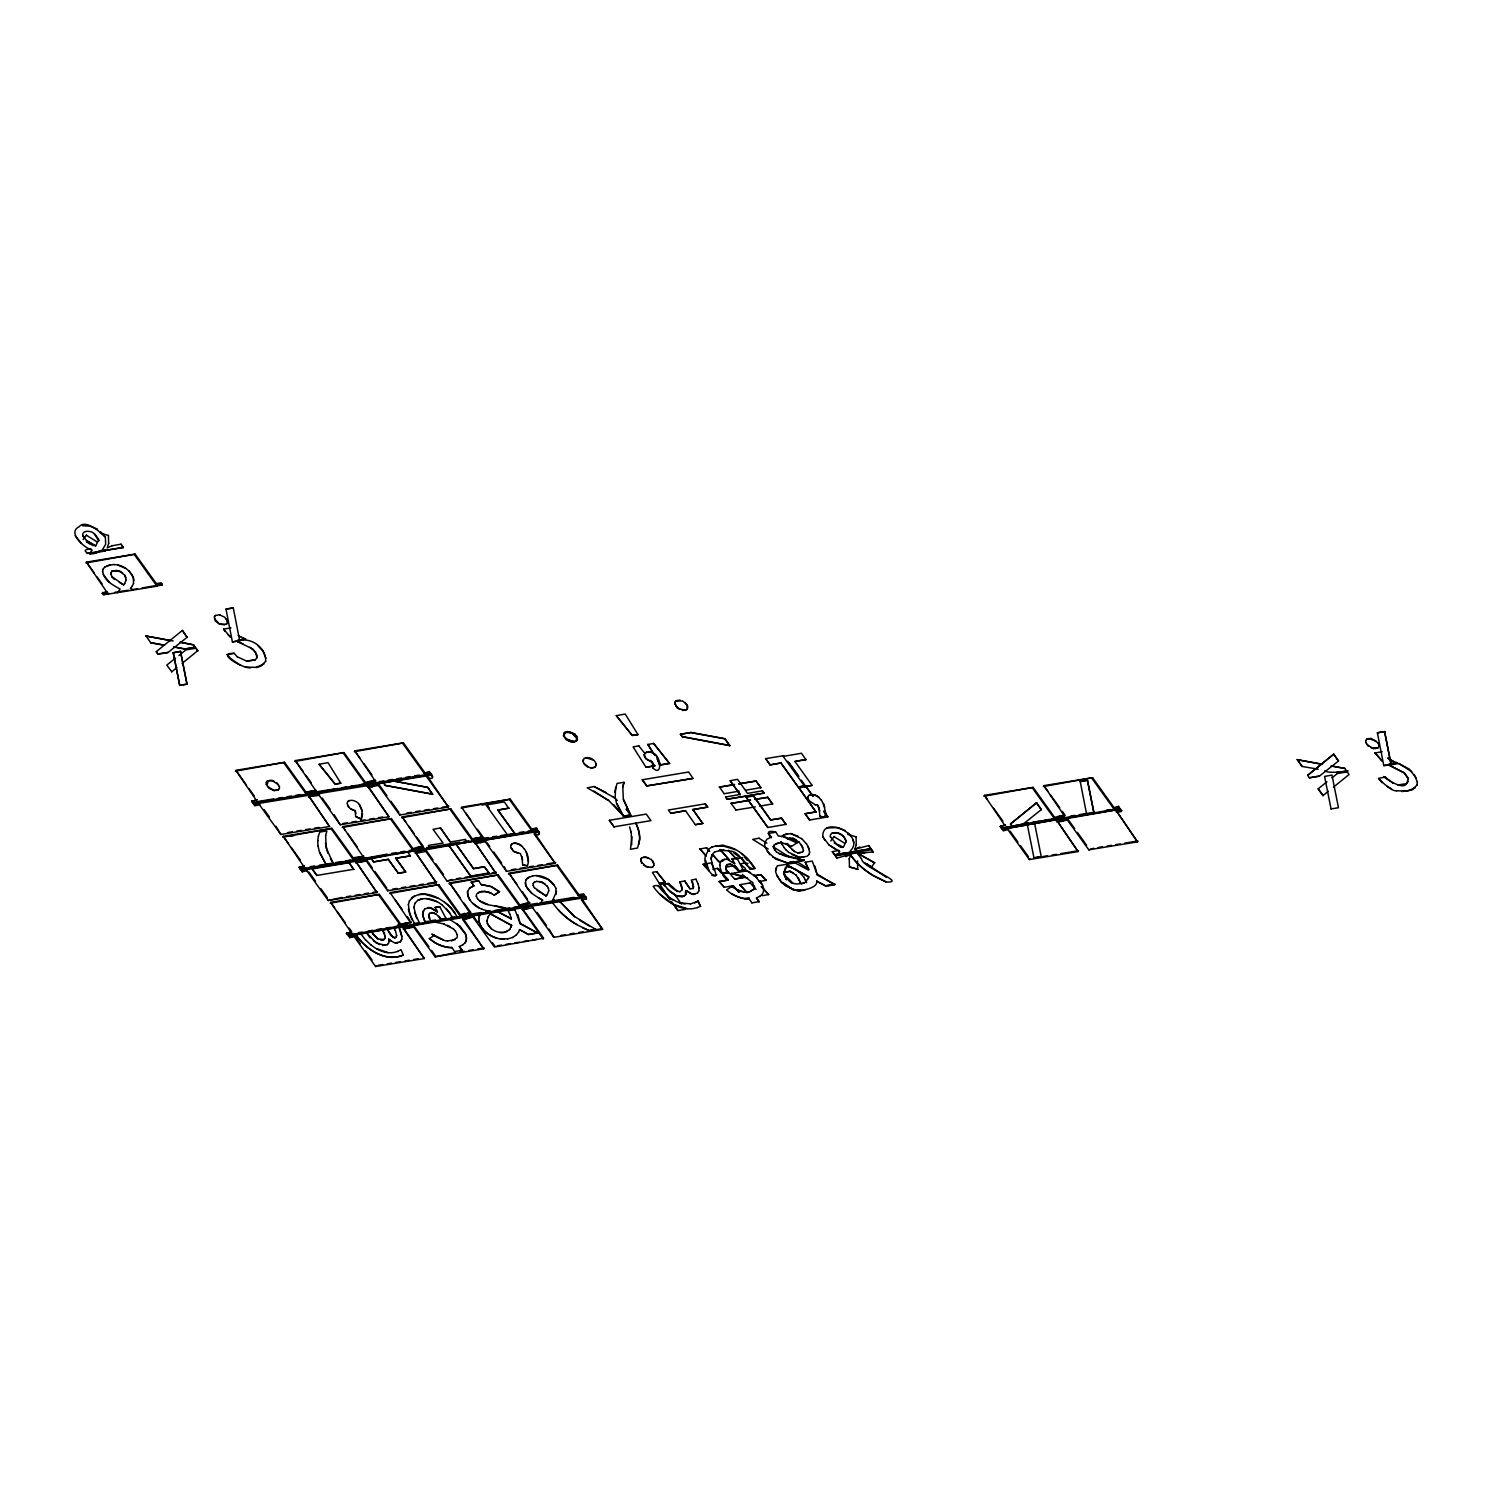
<?xml version="1.0" encoding="UTF-8"?>
<svg xmlns="http://www.w3.org/2000/svg" width="1492" height="1492" viewBox="0 0 1492 1492"><rect width="100%" height="100%" fill="white"/><g stroke="black" fill="none" stroke-linecap="round" stroke-linejoin="round"><path stroke-width="1.5" d="M214.419 616.83L215.296 620.858L219.473 624.197L226.542 624.178M653.925 865.323L653.03 861.238M1365.684 742.568L1365.795 740.536M279.358 788.466L279.47 786.452M576.509 739.846L576.621 737.831M596.11 765.788C596.688 760.025 588.799 755.623 583.987 758.458L583.036 761.759M596.222 763.755L595.14 767.224L590.776 767.932M631.75 844.621L631.172 832.051M631.974 836.77L630.445 849.321L637.588 847.997L639.676 839.418A55.055 33.589 29.4 0 0 635.872 823.099M98.341 540.57L95.656 545.96L86.517 540.552L82.713 535.609C82.041 530.704 88.233 530.686 91.87 532.085C97.26 534.546 103.619 549.261 94.481 533.894M110.669 574.551L111.975 571.007L119.826 571.044L124.657 575.185L126.186 579.679M110.8 572.443L111.863 576.882L114.474 579.511M325.648 835.613L326.207 848.165L333.387 863.719L359.124 858.59L357.987 857.023L353.119 857.807L352.634 858.683L357.502 857.9L358.957 859.15M533.166 885.614L533.297 883.488M830.429 836.807C828.004 832.76 838.056 848.836 843.278 847.325L845.964 841.936C845.591 835.445 837.534 830.652 831.641 833.431L830.354 835.035M256.904 657.841L256.96 655.156L253.043 649.169L237.489 641.579L242.916 643.798M1397.873 784.941L1406.508 783.654L1408.429 778.656L1404.42 772.856L1388.977 765.098L1404.326 773.043L1408.336 778.843M510.823 845.274L510.656 847.325L513.509 851.391L520.372 853.555L522.648 859.765M807.825 798.705L807.974 796.653M457.373 934.663L457.167 937.703L451.628 940.93M754.523 886.024L754.411 888.896L748.891 892.123L744.695 892.235L735.836 889.232M385.085 938.375L385.272 936.305M682.236 889.754L679.867 881.772L682.329 887.852M362.519 813.849L361.232 819.294L355.618 816.46L355.245 810.604L350.489 808.925L347.543 805.195M644.88 752.994L648.778 751.67A7.441 4.551 29.4 0 1 656.573 755.791C660.658 759.801 661.87 776.847 652.787 767.839C656.107 759.465 643.929 762.151 644.171 754.598L646.596 751.875M698.741 891.06L699.077 887.684M428.838 914.54L430.647 921.59L446.332 919.016L439.748 906.707L435.03 907.49L439.748 906.707M725.765 867.952L726.846 864.614L730.688 864.148L738.372 870.713M725.989 865.919L726.287 870.19M265.595 661.46C267.012 648.032 249.742 635.573 237.489 641.579M1416.971 785.146L1417.4 781.733M476.265 896.319L476.601 893.95L481.45 891.339L488.462 891.862L494.188 895.107L499.503 891.731L491.278 886.528L481.357 884.551L491.166 886.714L499.41 891.899M773.77 845.33L774.702 850.309M317.703 840.817L318.467 835.968M423.113 910.922L423.262 917.3L425.406 922.448L419.681 923.38L414.515 912.489M614.853 792.196L617.017 783.431L624.066 782.274L622.798 786.993L623.358 799.544L630.538 815.098L623.339 816.292L616.606 803.554L615.245 797.381M615.618 787.347L615.152 797.549M719.741 865.416L720.263 862.301M638.912 844.248L639.583 839.586A55.055 33.589 29.4 0 0 635.779 823.286M133.497 583.409L133.403 577.217L128.778 570.671M556.012 894.454L555.919 888.262M556.553 891.414L552.954 899.676L555.677 901.131L579.53 897.233C587.438 895.312 581.843 893.577 584.808 895.424M822.857 837.143C820.992 813.979 866.945 835.222 850.123 851.055L852.939 852.342L837.217 855.065L839.772 851.503L829.03 844.938L822.95 836.975L824.834 840.294M102.706 592.38L103.843 593.947L108.394 593.909L103.34 594.823L102.221 593.257L105.969 591.839M102.221 593.257L107.256 591.895M161.807 585.256L160.67 583.689L155.802 584.491L156.306 583.614L161.173 582.812L162.292 584.379L156.94 586.058M251.644 801.428L257.016 799.768L251.644 801.428L252.782 803.013L311.231 793.446L310.597 791.002L305.245 792.662L310.112 791.879L311.231 793.446M260 804.692L254.796 805.811L253.677 804.244L259.03 802.565M306.867 793.352L306.457 794.359L311.735 792.569M308.881 796.168L329.527 826.512L308.881 796.168L313.749 795.367L308.378 797.045M367.909 783.375L371.172 782.834L312.22 793.278L311.082 791.711L314.831 790.312M305.487 867.654L300.172 869.034L299.034 867.449L304.405 865.789M313.245 796.243L312.443 793.93L313.749 795.367M311.586 790.835L312.22 793.278M313.6 793.651L314.719 795.217L319.586 794.415L319.101 795.292L314.234 796.094L313.096 794.527L318.467 792.849M299.538 866.572L300.172 869.034M307.501 870.47L302.186 871.832L301.067 870.265L334.003 863.943M311.082 791.711L316.118 790.35M299.034 867.449L304.07 866.106M312.705 792.401L337.584 788.466M305.935 869.463L306.345 868.475L301.067 870.265M370.669 783.71L369.55 782.144L364.663 782.946L370.035 781.267L371.639 783.561L430.106 773.994L429.472 771.55L424.101 773.229L428.969 772.427L430.106 773.994M356.271 862.19L376.916 892.533L356.271 862.19L361.139 861.388L355.767 863.066M387.193 854.133L359.609 859.299L358.472 857.732L363.843 856.054M369.923 786.172C377.234 788.988 368.132 781.118 373.653 786.359L378.856 785.258M346.927 932.593L348.046 934.16L352.765 933.936L347.561 935.055L346.424 933.47L351.795 931.81L349.147 928.117M360.635 862.264L359.833 859.952L361.139 861.388M363.731 860.977L366.976 860.436L361.624 862.115L360.486 860.548L387.92 855.121M375.387 781.193C377.905 777.593 362.276 784.755 375.387 781.193L354.742 750.849L403.455 742.885L424.605 772.334M348.941 935.409L350.06 936.976L354.947 936.174L349.576 937.853L348.941 935.409L366.79 932.519M358.472 857.732L363.507 856.371M346.424 933.47L351.459 932.127M365.353 859.746L365.857 858.87L360.486 860.548M353.324 935.484L353.735 934.496L348.438 936.286M418.543 848.855L412.053 848.967L417.424 847.288L419.028 849.582L424.343 848.202M425.724 773.919L425.313 774.908L430.591 773.117M404.892 923.921L400.024 924.704L405.376 923.026L406.01 925.488L405.376 923.026M413.676 849.657L409.33 850.496M420.576 851.671L414.067 851.783L414.478 850.776L365.279 859.616M368.766 932.183L407.391 925.842L408.528 927.409L402.038 927.52L402.448 926.513L353.231 935.372M432.307 776.679C427.365 768.921 438.909 781.584 427.253 777.593L448.402 807.06L427.738 776.717L427.253 777.593M419.681 923.38L406.98 925.32L405.861 923.753L411.233 922.075M418.954 850.981L419.439 850.104L421.042 852.38L426.246 851.279M422.945 846.654L418.208 847.251L419.028 849.582M414.216 927.017L409.013 928.136L407.875 926.569L429.882 922.187M405.861 923.753L411.046 922.205M412.743 925.767L413.153 924.76L407.875 926.569M473.113 839.94C470.689 841.264 481.674 840.22 476.358 838.448L471.491 839.25L476.862 837.572L478.466 839.847L483.837 838.187L483.333 839.063M465.933 914.876L459.443 914.988L464.814 913.309L466.418 915.603L471.621 914.484M479.995 841.936L473.505 842.048L474.008 841.171L419.923 850.813L425.295 849.135M463.079 918.494L483.744 948.819L462.595 919.37L467.649 918.438L466.343 917.002L412.669 925.637M475.127 842.738L495.792 873.081L475.127 842.738L478.373 842.215M478.373 841.246L478.876 840.369L480.48 842.663L485.683 841.544M466.343 917.002L466.828 916.125L468.432 918.401L473.803 916.741L468.936 917.524L467.798 915.957L467.313 916.834L525.762 907.267L527.086 908.721L522.517 908.759L543.666 938.226L494.449 947.066L473.318 917.617M482.699 836.602L477.347 838.28L482.699 836.602L477.421 829.254M470.67 912.358L465.299 914.037L470.67 912.358L464.049 903.145M536.915 830.298L535.796 828.713L530.928 829.515L536.299 827.836C540.981 830.652 530.164 832.592 532.625 830.335L528.205 831.044M522.125 905.681L525.37 905.159L518.88 905.252L524.252 903.592L525.855 905.868L530.723 905.085M538.948 833.096C534.901 825.188 545.084 838.411 534.061 833.897L555.211 863.364L534.565 833.021M525.762 907.267L526.266 906.39L527.87 908.684L533.073 907.565M529.604 903.499C532.047 899.844 516.381 907.099 529.604 903.499L508.94 873.174L557.654 865.192L578.803 894.659L583.67 893.857M531.618 906.315C534.043 903.928 525.184 909.449 527.236 906.241L585.703 896.673L586.505 899.005L581.451 899.918L602.6 929.385L581.955 899.042L581.451 899.918M583.185 894.734L578.318 895.536L578.803 894.659M579.94 896.226L579.53 897.233M586.319 899.117L585.703 896.673M1054.993 819.444L1055.385 818.437L1001.318 828.079L1000.181 826.512L1005.552 824.834M1008.685 829.216L1003.333 830.895L1002.195 829.328L1061.148 818.884L1062.752 821.159L1068.067 819.798M1000.181 826.512L1005.216 825.151M1007.081 828.526L1007.566 827.65L1002.195 829.328M1060.271 817.635L1053.762 817.747L1059.133 816.068L1060.737 818.362L1094.009 812.898L1087.5 780.223L1080.115 781.603L1087.5 780.223M1062.285 820.451L1055.795 820.544L1056.28 819.668L1006.988 828.396M1062.341 811.424L1064.99 815.117L1059.935 816.031L1060.737 818.362M1066.5 818.791C1068.067 817.504 1058.798 818.325 1062.752 821.159M1059.935 816.031L1064.654 815.434M1118.067 807.228L1113.2 808.011L1118.571 806.351L1119.205 808.795L1118.571 806.351M1062.136 818.716L1120.585 809.149L1121.704 810.716L1115.214 810.827L1115.718 809.951L1066.426 818.679M1116.837 811.517L1137.501 841.861L1116.837 811.517L1121.704 810.716M504.11 939.121C491.931 939.773 474.549 927.782 480.07 914.465M478.671 918.624L479.118 916.219M776.194 867.766L775.728 870.19L777.22 865.845L795.087 862.917L808.552 870.134L805.288 862.208L812.263 861.07L817.318 875.077L834.886 884.29L825.524 885.968L816.609 881.157L825.635 885.8L834.886 884.29M102.556 571.772L103.172 569.067M525.688 880.112L525.688 885.763L531.879 893.559M511.103 927.241L511.588 925.301L490.308 913.794L488.182 916.741M511.588 925.301L509.667 929.684M785.351 868.12L787.366 865.341L808.664 876.848L808.347 878.434L808.757 876.681L787.459 865.173L783.953 872.559L785.445 867.952M388.424 943.466L388.983 941.34M664.555 885.894L663.847 884.383L670.356 892.16L676.697 896.058L682.404 896.897L685.686 894.678C684.231 885.353 690.106 896.207 694.918 894.193M685.686 894.678L686.152 892.72M521.92 856.539L522.685 864.912L527.329 865.901C529.735 860.194 527.832 853.666 524.326 848.836M815.098 804.897L817.523 804.934L819.089 807.918L819.835 816.292L824.498 817.28L825.71 812.823M413.806 907.546L415 903.238M713.847 869.911L711.069 858.758L712.057 854.785L714.929 851.652M711.069 858.758L712.15 854.618M325.536 835.781L326.897 830.895L319.848 832.051L318.355 836.154M622.705 787.161L623.954 782.461M408.304 904.805L409.479 900.851M705.474 856.184L708.756 849.172L711.908 846.99M808.906 854.543L809.708 852.044M396.126 937.218L396.704 935.521M693.295 888.598L692.512 881.772M486.784 921.179L488.294 916.573M108.729 543.219L107.182 547.937L112.329 545.587M849.172 859.038L850.72 854.301L836.919 858.068L835.427 855.681L836.919 858.068M846.039 852.827L834.699 854.674L832.312 851.652L834.606 854.86L870.936 848.743L868.642 845.554L854.804 849.321L856.352 844.584M518.545 932.202L519.533 929.591L528.466 934.421L537.717 932.91L528.373 934.589L519.533 929.591M816.702 880.97C818.791 891.657 783.505 891.209 804.766 890.351M124.601 583.689L126.298 579.511M547.116 894.734L548.795 890.556M252.782 803.013L252.148 800.551M258.955 802.454L312.63 793.8M366.23 783.934L371.004 783.393M367.181 784.885L366.678 785.762L372.049 784.083M371.639 783.561L371.004 781.118M431.486 774.348L372.534 784.792L393.72 781.043L427.794 787.31L432.587 794.285L385.029 785.37L383.351 782.722M377.569 783.449L372.702 784.232M359.516 860.697L305.841 869.351M359.609 859.299L358.975 856.856M426.283 775.467L431.151 774.665M415.634 852.771L436.354 882.798L415.69 852.473M353.007 933.488L352.522 934.365L401.59 925.711M538.314 830.652L479.361 841.096L537.81 831.529M484.378 839.735L479.51 840.537M472.349 915.473L467.462 916.274M533.092 831.771L537.978 830.969M521.062 907.509L525.93 906.707M585.2 897.55L531.525 906.203M347.822 801.446L347.002 803.218L348.662 807.321M132.284 586.095L133.609 583.223M802.621 852.081L803.535 850.123M105.205 551.126C104.664 547.676 102.016 551.555 89.595 553.681L92.15 550.119C83.104 547.583 67.308 532.066 79.095 526.788C88.755 514.964 116.432 550.212 100.729 531.898M108.226 594.021L117.551 592.641L120.106 589.06C113.038 585.237 103.918 580.295 102.65 571.585M530.816 905.196L540.048 903.686L542.603 900.124C535.609 896.021 526.545 891.47 525.165 882.649M75.215 535.777L81.501 543.368M82.452 525.706L90.079 526.191L97.595 529.194M82.713 535.609L84 537.754M86.387 535.218L97.092 541.932M86.517 540.552L95.656 545.96M91.273 549.037C76.577 549.149 92.541 557.766 98.397 551.443M89.595 553.681L105.317 550.958M107.088 592.455L86.443 562.111L135.157 554.147L156.306 583.614M108.356 535.497L100.151 532.961M121.02 544.17L123.221 547.545L121.02 544.17L112.217 545.774M108.301 594.152L108.711 593.145M85.939 562.988L135.157 554.147M115.033 592.249L128.536 590.198M117.551 592.641L157.014 586.169M111.956 576.695L123.612 584.901L119.304 582.328M133.273 589.899L130.55 588.445M173.165 640.926L145.899 636.002L170.797 640.683M164.381 645.29L150.729 642.754L164.493 645.103M156.25 651.687L158.096 653.944L168.074 652.47L157.984 654.111L156.25 651.687L182.378 630.426L187.134 637.382L182.378 630.426M173.184 652.75L180.569 651.37L187.004 684.213L179.711 685.406L173.184 652.75L180.569 651.37M175.552 658.084L166.787 665.115L171.748 671.717M195.21 647.397L193.55 644.749L179.954 642.194L193.438 644.917L195.21 647.397L184.877 649.076L173.501 646.968M196.03 648.218L197.69 650.829L196.03 648.218L185.959 649.859L178.928 655.529M179.711 685.406L173.296 652.563M225.982 609.109L233.274 607.915L225.982 609.109L232.416 641.952L239.802 640.572L232.416 641.952M224.994 631.34L223.614 629.12L230.943 627.908M250.787 667.689C245.322 669.721 214.419 652.843 234.207 653.328L237.526 657.17M234.207 653.328L227.064 654.652M237.825 640.422L245.546 639.005L241.536 637.252A14.883 9.083 29.4 0 1 238.161 635.424M256.531 800.644L235.867 770.301L284.58 762.337L305.729 791.786M257.985 801.894L253.118 802.696M235.382 771.178L284.58 762.337M315.95 790.909L295.304 760.584L344.018 752.602L365.167 782.069M319.12 764.277L328.035 762.654L340.81 783.207L335.047 784.158L319.12 764.277L335.159 783.971L340.81 783.207M259.664 805.027L280.813 834.476L276.02 826.232M303.92 866.665L283.256 836.322L331.97 828.358L353.119 857.807M294.801 761.461L344.018 752.602M282.771 837.198L331.97 828.358M312.182 868.922L316.863 875.45L312.182 868.922L349.109 862.712L353.679 869.407L349.109 862.712M319.101 795.292L340.251 824.759L334.133 814.669M363.339 856.93L342.694 826.605L391.408 818.623L412.557 848.09M355.245 810.604L355.805 813.662M305.133 868.344L333.481 863.551L330.422 858.739M355.618 816.46L361.325 819.127L362.22 810.716L359.404 804.412A7.441 4.551 29.4 0 0 351.627 800.29L349.333 800.663M376.842 782.442L371.974 783.244M354.238 751.726L403.455 742.885M385.029 785.37L432.68 794.117M432.587 794.285L427.7 787.478L393.72 781.043M307.054 871.03L328.203 900.497L341.985 897.457M351.31 932.687L330.646 902.343L379.36 894.379L400.509 923.828M340.251 824.759L388.964 816.777L368.3 786.452M342.19 827.482L391.408 818.623M378.539 785.575L399.67 815.024L400.173 814.147M373.671 861.742L371.322 858.478L373.578 861.928L388.368 859.336L398.289 873.156L405.656 871.943L395.734 858.142L405.656 871.943M422.777 847.214L402.131 816.87L450.845 808.906L471.994 838.355M373.578 861.928L388.368 859.336M355.991 934.924C365.54 948.949 385.328 963.105 403.306 955.011C386.241 962.359 366.211 949.77 356.401 935.204M330.161 903.22L379.36 894.379M362.183 932.146L358.584 932.575M408.062 852.622L410.412 855.904L395.641 858.31M366.491 861.313L387.64 890.78L388.125 889.903M388.274 859.523L398.289 873.156M367.965 931.213L372.552 930.299M410.412 855.904L395.734 858.142M410.729 922.951L390.083 892.608L438.797 884.644L459.946 914.111M371.769 932.332L377.737 938.953L384.376 939.55M372.552 933.75L377.849 938.766M401.628 817.747L450.845 808.906M450.36 842.029L440.494 827.967L450.36 842.029L465.224 839.437L466.772 841.898L465.224 839.437M423.989 848.911L466.865 841.73M380.46 940.035L382.698 940.389L385.178 938.207M482.214 837.478L461.55 807.153L510.264 799.171L531.413 828.638M394.13 928.677L395.249 930.56M397.749 942.813C394.802 945.238 385.011 935.521 390.829 940.967M354.443 937.051L375.592 966.518L376.096 965.641M392.806 937.442L394.988 937.741L390.773 935.484L387.566 929.591L392.918 937.256M389.58 893.503L438.797 884.644M425.929 851.596L447.059 881.045L451.983 879.441M424.642 921.776L429.006 921.217M425.406 922.448L430.647 921.59M470.166 913.235L449.521 882.891L498.235 874.927L519.384 904.376M429.584 913.402L433.519 912.768L436.112 913.999L441.483 919.818M432.12 921.832L466.828 916.125M427.402 907.826C432.139 905.513 441.837 917.916 435.03 907.49M497.806 810.1L508.828 808.142L497.806 810.1L514.964 834.009L532.14 831.212M451.945 947.513L451.852 947.681A24.226 14.771 29.4 0 1 434.191 942.366L429.342 938.58L434.284 942.179A24.226 14.771 29.4 0 0 451.945 947.513L454.631 951.56L462.054 950.18L459.35 946.413L462.595 944.958M441.856 918.96L446.201 918.401M461.065 808.03L510.264 799.171M443.105 939.811C416.772 925.73 444.112 942.329 447.544 940.855M473.43 868.661L484.452 866.684L488.947 872.951L484.359 866.871L473.43 868.661L456.347 844.565L473.524 868.475M375.592 966.518L424.306 958.554L403.661 928.211M470.67 876.102L449.111 845.74L470.67 876.102L488.947 872.951M449.931 919.538L460.151 926.196L465.392 933.638A18.389 11.227 29.4 0 1 464.926 942.907L462.501 945.126M469.514 888.188L473.878 885.856L471.323 881.977L478.652 880.784L481.263 884.737M446.332 919.016L465.784 915.435M501.051 835.501L506.403 834.774M473.878 885.856L471.323 881.977M413.881 927.334L435.03 956.801L455.452 952.661M457.634 917.17L450.136 906.95L444.411 901.97M478.652 880.784L471.23 882.164M483.427 839.175L515.076 833.841L497.899 809.932M508.231 834.476L514.964 833.226M449.017 883.768L498.235 874.927M462.054 950.18L459.256 946.599M485.348 841.861L506.497 871.328L504.352 866.759M494.188 895.107L499.503 891.731M471.379 914.932L507.224 908.908L494.71 905.98M490.308 913.794L511.495 925.469M522.685 864.912L527.422 865.714M616.289 715.656L632.31 735.351L637.979 734.586L632.216 735.537L616.289 715.656L625.204 714.034L637.979 734.586M515.001 909.878L520.167 923.697L537.624 933.078M511.402 918.774L497.843 911.705L511.29 918.941L511.141 917.505M612.634 796.709L594.301 786.676L606.367 792.644M520.167 923.697L517.855 914.559M508.455 874.051L557.654 865.192M540.048 903.686L555.77 900.963L552.954 899.676M542.603 900.124L538.202 897.867M534.453 887.759L546.109 895.946L537.083 890.388M638.856 745.981L644.675 753.199M653.589 753.777L647.845 744.359L654.857 755.456M609.333 820.302L614.014 826.829L609.333 820.302L646.26 814.091L650.941 820.619L614.014 826.829M653.608 743.408L669.516 763.438L653.608 743.408L647.752 744.527M638.949 745.813L633.093 746.914L646.036 767.28L654.951 765.657M573.786 897.363L539.712 903.108M642.25 779.775L646.838 785.818L693.034 778.414L646.726 786.004L642.25 779.775L688.67 772.017L693.034 778.414M532.737 907.882L553.886 937.349L549.093 929.106M623.954 816.497L631.06 815.49M652.787 767.839L652.414 761.983M626.211 809.242L630.389 814.445L626.323 809.056M658.27 761.2L660.62 764.892L669.61 763.27M680.427 734.288L690.871 732.423L724.963 738.689L729.756 745.664L682.198 736.75L680.427 734.288L690.777 732.591L724.851 738.857L729.756 745.664M682.198 736.75L680.52 734.101M582.775 927.931L588.725 930.411L576.602 924.611A51.847 31.63 29.4 0 1 558.101 909.747L552.525 902.809M595.681 929.423L574.644 916.592L559.817 901.41L574.532 916.759M692.792 809.69L707.674 807.097L705.324 803.834L668.397 810.025L670.747 813.308L685.537 810.716L695.347 824.703L702.713 823.509L692.903 809.522L702.713 823.509M685.537 810.716L670.747 813.308M656.611 871.645L665.227 882.406L656.611 871.645L652.414 872.335L659.352 883.525L665.134 882.593M653.459 886.77C661.161 897.755 680.072 913.663 697.379 907.49M653.16 886.285C662.858 881.791 664.723 898.762 673.787 900.068M659.352 883.525L665.227 882.406M705.324 803.834L707.562 807.284M695.347 824.703L702.807 823.323M734.53 784.475L719.275 787.142L734.437 784.661M665.917 883.562L659.986 884.532L668.938 898.091M677.517 891.582C658.009 872.913 672.463 891.712 679.96 891.601M730.185 780.726L740.163 794.621L730.185 780.726L737.645 779.346L747.529 793.408L762.393 790.816L764.035 793.11L727.108 799.302L725.56 796.84L727.201 799.134L764.035 793.11M719.368 786.955L724.124 793.595M705.958 855.904L699.841 848.855L706.07 855.718M689.975 888.822L684.716 880.97L689.975 888.822L693.388 888.43M750.551 800.048L730.949 803.423L750.457 800.234M709.614 851.205L706.499 847.773L709.521 851.372M703.049 864.26L708.383 870.023L703.049 864.26L712.188 862.768M671.493 901.672L677.909 910.586L672.873 903.275M695.999 879.292L698.051 883.861M731.061 803.255L735.836 809.914M780.931 763.139L798.108 787.049L805.4 785.855L798.201 786.881L781.043 762.953L770.04 764.911L765.545 758.645L783.729 755.679M717.055 846.039L723.601 845.125M746.168 797.306L767.839 827.482L746.168 797.306L753.516 795.945L770.674 819.854L781.603 818.064L786.004 824.517L781.51 818.25L770.581 820.04L753.516 795.945M756.09 781.099L760.864 787.739L756.09 781.099L738.764 783.934M685.276 909.393L677.909 910.586M770.04 764.911L781.043 762.953M712.635 854.804L718.846 861.667L712.728 854.636M705.567 856.016C700.718 868.251 725.224 889.717 711.665 863.868M698.107 901.205L700.475 906.39L698.107 901.205L694.638 902.921M721.792 873.156L717.484 868.363L721.699 873.324L728.488 872.055L721.699 873.324M762.393 790.816L763.941 793.278M722.557 873.827L727.909 872.783L722.557 873.827L721.886 872.354M722.669 874.125C739.491 889.474 710.546 869.836 729.383 873.025L734.623 879.086L745.217 877.184L734.623 879.086M738.969 892.104L733.15 885.67L724.31 887.274L719.144 881.604L727.984 880M736.899 858.087L732.106 859.038L736.899 858.087L743.501 870.395L738.633 871.197L735.966 867.561M767.783 797.399L772.576 804.057L767.783 797.399L754.784 799.525M726.753 864.782L730.688 864.148M732.236 861.499L734.679 863.663L727.052 859.206M734.679 865.547L738.913 870.507L734.679 865.547L726.156 867.113M747.623 878.154L731.416 873.491L744.62 876.494L752.565 882.611M724.31 887.274L719.256 881.436M794.956 761.48L805.997 759.521L794.956 761.48L812.133 785.389L804.878 786.582L783.225 756.407L801.502 753.255L805.904 759.689M738.633 871.197L743.501 870.395M731.584 886.696L740.163 891.377L748.798 892.309L754.318 889.083L752.658 882.425M759.13 838.336L766.888 843.148M733.15 885.67L738.857 892.272M746.485 870.395L742.028 871.123M757.227 877.744L747.082 870.918L750.532 872.633M768.492 833.357C778.544 845.74 758.421 827.407 775.821 832.163L778.414 836.117C788.914 835.576 812.431 851.13 783.487 836.602M746.988 892.775L739.846 884.588L747.082 892.608M728.861 851.018C741.841 850.384 744.284 870.824 754.896 868.381C746.541 854.114 728.842 841.115 711.815 847.158M798.929 787.869L815.993 811.965L798.929 787.869L806.202 786.676L812.972 796.113M750.122 869.314L754.896 868.381M775.821 832.163L768.399 833.543M750.252 883.04L756.108 889.456M806.109 786.862L812.879 796.28M744.769 898.52L749.208 897.792M760.995 874.76L766.123 880.448L760.995 874.76L754.113 875.897M731.453 893.559A24.226 14.771 29.4 0 0 749.115 898.893L749.021 899.061A24.226 14.771 29.4 0 1 731.36 893.745L726.511 889.959L731.695 886.509M749.115 898.893L751.893 902.772M756.425 897.979L759.13 901.746L756.425 897.979L759.764 896.338M823.808 811.2L827.873 816.87L809.596 820.022L805.102 813.755L816.087 811.797M798.761 841.917L792.812 838.336L795.889 839.698M762.058 895.685L768.678 894.603L761.405 886.584M782.088 842.719L791.45 846.318M776.922 875.748C789.809 893.167 773.565 873.939 775.84 870.004M817.523 804.934L819.798 811.144M809.596 820.022L805.195 813.569M768.678 894.603L761.312 886.752M804.375 860.287L787.701 863.159L804.375 860.287L779.066 853.741M789.66 862.04L793.856 861.518M784.344 874.872C802.006 890.538 785.575 881.38 784.046 872.391M790.984 863.103L797.511 861.872L809.112 869.295M800.533 852.827L797.437 852.883L802.715 851.913M819.835 816.292L824.498 817.28M784.792 872.26L790.107 871.272L795.963 875.039M787.105 886.658C779.29 881.138 794.322 891.768 797.698 890.276M827.873 816.87L823.715 811.387M790.573 888.244L794.136 889.53M826.829 827.985L837.702 827.575L845.218 830.578M808.31 868.885L807.041 865.472M801.372 883.861C810.025 881.231 794.882 885.95 792.662 882.779M831.641 833.431C837.012 830.783 845.722 836.024 845.964 841.936M814.912 866.106L817.318 875.077M829.03 844.938L835.371 849.246M834.028 836.602L844.714 843.316M838.877 844.92L843.278 847.325M848.351 833.282L851.111 836.154M837.217 855.065L852.939 852.342M852.976 839.828L853.704 842.793M828.097 885.856L834.532 884.812L817.001 873.939M855.979 836.863L847.773 834.345M849.657 854.151L855.364 860.959A51.847 31.63 29.4 0 0 873.864 875.804L885.875 881.791L873.771 875.99A51.847 31.63 29.4 0 1 855.27 861.126L849.694 854.189L856.967 852.79L861.443 858.702M854.804 849.321L859.952 846.971M849.452 866.927L857.751 869.277L849.452 866.927L849.265 858.851M868.642 845.554L870.843 848.929M871.664 849.75L873.156 852.137L871.664 849.75L835.315 855.848M866.013 863.849L871.365 867.206L864.334 862.562M873.249 851.969L857.676 853.331L874.592 862.824L857.676 853.331L864.558 853.387M1005.048 825.71L984.403 795.367L1033.117 787.403L1054.266 816.87M1006.764 826.531L1006.261 827.407L1028.38 822.987M1036.586 802.752L1010.457 823.994L1036.586 802.752L1041.36 809.708L1036.492 802.92M983.899 796.262L1033.117 787.403M1064.486 815.993L1043.841 785.65L1092.554 777.686L1113.703 807.135M1027.41 825.057L1033.937 857.713L1041.211 856.539L1034.702 823.864M1008.2 830.093L1029.349 859.56L1029.834 858.683M1043.337 786.526L1092.554 777.686M1119.541 808.477L1094.009 812.898M1078.063 851.578L1057.399 821.253L1078.063 851.578L1029.349 859.56M1067.638 820.376L1088.787 849.825L1093.711 848.221M1318.145 769.219L1302.106 766.44L1297.275 759.689L1322.285 764.184M1302.106 766.44L1297.369 759.521M1333.755 754.131L1307.626 775.374L1333.755 754.131L1338.511 761.088L1333.643 754.299M1307.719 775.206L1309.379 777.817L1319.562 775.989L1338.622 760.901M1319.45 776.157L1309.379 777.817M1318.163 788.82L1323.031 795.59L1318.163 788.82L1326.929 781.789M1336.347 772.595C1367.064 767.69 1328.346 775.411 1324.877 770.655M1331.33 765.881L1344.926 768.436L1331.237 766.067M1347.313 772.073L1349.066 774.516L1333.438 787.161M1331.088 809.093L1324.579 776.437L1331.964 775.075L1338.473 807.731L1331.181 808.925M1377.377 732.796L1384.651 731.602L1377.377 732.796L1383.793 765.638L1391.066 764.445L1384.651 731.602M1382.021 761.088L1375.009 752.807L1382.133 760.901M1382.226 751.782L1374.897 752.975M1383.793 765.638L1391.178 764.277M1382.151 782.666C1371.111 769.984 1390.786 793.222 1396.773 790.592M1393.23 783.356C1367.511 763.643 1401.585 793.968 1406.602 783.468L1408.373 781.36M1389.201 764.109L1396.922 762.692L1392.819 761.125A14.883 9.083 29.4 0 1 1387.896 758.178M1416.337 778.339L1409.325 769.145L1398.769 763.494L1411.786 771.662M764.687 843.036L766.776 839.399L771.14 837.068M808.347 878.434L804.561 882.854M682.348 889.586L679.867 891.768M395.492 943L400.304 941.732L401.684 939.512M400.21 941.918L401.59 939.68C403.996 937.2 392.545 908.497 401.814 936.491M697.361 893.298L698.853 890.892M265.688 661.273L260.708 666.253L256.046 667.539M1417.064 784.978L1412.085 789.939L1402.051 791.562M640.665 859.373L641.709 857.713M428.726 914.727L429.696 913.235M226.448 624.346L227.511 622.723M268.262 780.894L267.199 784.382M564.368 733.896L565.412 732.274M1378.888 746.41L1377.825 748.033L1373.479 748.76L1366.765 744.377M214.326 617.017L215.37 615.375M1365.702 740.703L1366.747 739.081M266.266 782.591L267.31 780.987M564.48 732.367L563.435 735.836L566.195 739.696L571.175 742.009L575.632 741.114M576.546 735.724L577.441 739.79L574.569 741.99L567.109 739.603M576.471 741.244L577.441 739.79M686.712 709.763L687.775 706.257L685.014 702.415M652.937 866.796L654.018 865.155M279.452 788.298L278.37 789.921L274.024 790.629L269.045 788.317L266.378 784.288M575.539 741.3L576.602 739.678M409.386 901.019C421.714 884.961 446.145 899.825 454.985 913.011M424.66 908.759L422.59 914.037L424.623 921.161M720.17 862.469L724.664 859.038M102.5 549.671L105.652 544.282L105.447 538.276M130.457 588.613L132.378 585.927M83.16 539.619L86.499 535.05M830.783 840.984L834.121 836.415M871.365 867.206L874.704 862.637M103.079 569.235L104.701 567.035M525.576 880.299L529.66 876.606M368.151 787.011L388.964 816.777M403.493 928.77L424.306 958.554M522.368 909.318L543.163 939.102M510.73 845.442L511.868 843.913M807.881 796.821L809.037 795.292M516.064 935.316L518.638 932.034M123.612 584.901L124.694 583.521M546.109 895.946L547.21 894.566M533.203 883.656L534.472 882.052M387.211 944.809L388.535 943.298M414.907 903.406L417.76 900.273L422.217 898.706M773.677 845.498L778.619 842.719M781.379 836.695L786.788 833.655M809 854.375L806.967 856.333L799.544 857.508L788.858 852.38M759.67 896.505L762.095 894.286A18.389 11.227 29.4 0 0 762.561 885.017L760.23 881.063M171.655 671.904L176.951 667.502M182.061 663.474L197.783 650.643M1323.031 795.59L1328.346 791.208M509.76 929.497L504.221 932.481L499.839 932.575M168.074 652.47L187.227 637.215M1022.3 824.778L1041.453 809.522M1332.039 777.836L1337.336 773.546L1347.407 771.905M411.512 897.979L414.645 895.778M429.248 938.766L434.526 935.13M263.972 663.996L256.158 667.353L245.285 667.073M373.653 786.359L373.019 783.915M302.186 871.832L301.552 869.388M421.042 852.38L420.408 849.936M480.48 842.663L479.846 840.22M406.98 925.32L406.365 922.877M409.013 928.136L408.379 925.693M525.855 905.868L525.221 903.425M579.437 897.102L584.64 895.983M1001.318 828.079L1000.684 825.635M1415.349 787.701L1407.534 791.058L1396.661 790.779M512.427 937.61L516.157 935.13M791.338 846.486L796.672 843.111M104.608 567.221L110.408 564.666M527.124 878.266L532.905 875.711M347.729 801.614L349.426 800.495M394.876 937.909L396.238 937.051M473.971 885.688L469.607 888.02L467.518 891.657L467.723 895.815L469.961 900.217M397.487 951.542L401.031 949.658L403.306 955.011M698.2 901.037L690.442 904.003M845.572 856.65L850.627 854.487M787.608 839.157L789.921 838.038M697.473 893.111L692.661 894.379L685.742 890.407M697.268 907.677L700.569 906.222M641.597 857.9L646.129 856.986L651.146 859.56M215.277 615.562L219.734 614.667M1366.653 739.249L1371.111 738.353L1377.787 742.736M267.217 781.155L271.675 780.26L278.389 784.643M564.386 732.535L571.455 732.497L576.527 737.999M675.54 700.979L682.627 700.96L686.674 704.429L687.681 708.308M686.805 709.595L682.348 710.49M1377.937 747.865L1370.943 747.716M424.567 908.926L429.994 907.658L437.622 912.116M650.997 867.561L653.048 866.628M721.718 860.306L727.145 859.038M278.463 789.734L274.118 790.462L267.366 786.284M595.233 767.056C590.31 769.536 582.589 765.62 583.13 759.726M511.775 844.08L513.677 843.204A7.441 4.551 29.4 0 1 521.79 845.983L524.233 849.023M808.925 795.46L810.846 794.583A7.441 4.551 29.4 0 1 818.959 797.362L821.383 800.402M387.305 944.641L382.53 945.518M684.474 896.021L676.79 895.89L667.409 889.101M417.667 900.441C425.612 896.487 435.049 899.434 441.632 904.674M714.836 851.82L724.03 849.899M111.881 571.175L116.824 570.392L122.437 572.835M534.378 882.238L536.728 881.268M255.225 659.781L246.59 661.068L237.62 657.002M455.321 939.587L447.432 941.023M507.504 931.306C499.503 934.869 488.238 929.964 486.877 921.012M783.3 834.886L790.872 833.506L801.502 838.653M478.223 892.477L484.937 891.339L491.502 893.372M775.392 843.857L782.2 842.551M507.616 938.972L512.521 937.442M107.051 565.729L114.231 564.424M397.581 951.355C388.424 955.085 378.222 951.001 371.116 944.921M102.929 550.716L123.314 547.377M86.984 553.476L123.221 547.545M155.429 585.647L142.113 587.979M159.047 584.92L162.292 584.379M103.675 594.506L108.543 593.704M133.049 589.452L137.581 588.725M158.898 585.479L162.143 584.939M195.321 647.211L184.971 648.908L173.594 646.801M237.937 640.236L245.546 639.005M179.805 685.238L187.097 684.045M258.228 801.446L273.726 798.91M278.165 798.201L282.585 797.474M287.024 796.747L291.444 796.019M295.882 795.292L300.302 794.565M342.022 787.739L346.442 787.011M350.881 786.303L355.301 785.575M359.74 784.848L364.16 784.121M379.304 781.64L383.742 780.913M388.162 780.185L392.601 779.477M397.021 778.749L401.46 778.022M405.88 777.295L410.319 776.567M414.739 775.84L419.177 775.113M306.699 793.912L311.567 793.129M312.537 792.961L317.423 792.159M425.556 774.479L430.442 773.677M318.374 792.718L367.088 784.755M253.826 803.684L258.694 802.883M307.408 794.919L312.294 794.117M313.264 793.968L318.132 793.166M366.845 785.202L371.713 784.4M253.677 804.244L312.126 794.677M313.096 794.527L371.564 784.96M393.608 781.211L430.983 775.225M367.815 787.328L372.683 786.526M646.036 767.28L654.857 765.844L650.493 760.416M660.62 764.892L669.516 763.438M287.956 832.517L292.376 831.79M296.815 831.063L301.235 830.335M305.673 829.608L310.094 828.899M314.532 828.172L318.952 827.445M342.955 823.509L347.375 822.782M351.814 822.073L356.234 821.346M360.672 820.619L365.092 819.891M369.531 819.164L373.951 818.437M378.39 817.728L382.81 817.001M406.812 813.065L411.251 812.338M415.671 811.611L420.11 810.902M424.53 810.175L428.95 809.447M433.389 808.72L437.809 807.993M442.247 807.265L448.887 806.184M280.813 834.476L329.527 826.512M399.67 815.024L448.402 807.06M290.194 836.266L293.719 835.688M482.028 805.046L486.672 804.132M594.413 786.489L587.251 787.832L608.531 800.309L623.208 815.676L613.734 804.71M440.494 827.967L433.034 829.347L443.087 843.055L428.409 845.46L429.938 847.922M738.857 783.766L756.202 780.931M724.03 793.763L739.286 791.114M745.683 790.219L760.957 787.571M418.394 847.139L423.28 846.337L416.66 837.124M725.466 797.026L740.256 794.434M300.657 868.158L303.902 867.617M310.187 866.721L314.737 865.975M319.307 865.229L323.876 864.483M335.458 862.6L341.743 861.555M345.939 860.884L350.135 860.194M354.257 859.373L359.124 858.59M391.631 853.405L396.051 852.678M400.49 851.951L404.91 851.223M419.532 848.706L422.777 848.165M426.693 847.661L459.909 842.234M464.348 841.507L468.768 840.779M480.592 838.709L488.201 837.609M492.472 836.9L496.761 836.191M519.384 832.499L523.804 831.771M300.507 868.717L305.375 867.915M333.257 863.103L326.114 864.073M359.926 858.982L364.813 858.18M413.526 850.216L418.394 849.414M419.364 849.265L424.232 848.463M472.945 840.5L477.832 839.698M478.801 839.53L483.669 838.746M532.383 830.764L537.251 829.981M353.753 860.25L358.621 859.467M413.191 850.533L418.058 849.731M472.61 840.817L477.496 840.015M364.552 858.627L413.265 850.664M466.772 841.898L472.703 840.928M804.878 786.582L812.133 785.389M336.11 863.607L360.001 859.821M392.34 854.394L419.439 850.104M427.421 848.668L478.876 840.369M301.216 869.705L306.084 868.904M354.798 860.94L359.684 860.138M360.654 859.989L365.521 859.187M414.235 851.223L419.103 850.421M420.091 850.253L424.959 849.452M473.673 841.488L478.54 840.686M482.606 841.525L485.851 840.984M536.188 832.76L539.433 832.219M415.205 853.349L420.073 852.547M474.642 843.614L479.51 842.831M692.903 809.522L707.674 807.097M754.896 799.339L767.876 797.213M316.863 875.45L353.79 869.239M735.742 810.081L755.25 806.892M759.577 806.184L772.669 803.89M398.178 873.324L405.544 872.13M805.102 813.755L815.993 811.965M767.839 827.482L786.116 824.33M346.405 896.729L350.844 896.002M355.264 895.275L359.703 894.547M364.123 893.82L368.561 893.093M372.981 892.384L377.42 891.657M392.564 889.176L396.984 888.449M401.423 887.721L405.843 886.994M410.281 886.267L414.701 885.558M419.121 884.831L423.56 884.103M427.98 883.376L436.839 881.921M456.421 878.732L460.841 878.005M465.28 877.277L469.7 876.55M474.139 875.823L478.559 875.095M482.998 874.387L487.418 873.659M491.856 872.932L496.277 872.205M511.42 869.724L515.859 868.997M520.279 868.269L524.718 867.561M529.138 866.833L533.558 866.106M537.997 865.379L542.417 864.651M546.855 863.924L555.714 862.488M328.203 900.497L376.916 892.533M387.64 890.78L436.354 882.798M447.059 881.045L495.792 873.081M506.497 871.328L555.211 863.364M759.242 838.168L752.714 839.399L768.231 849.004M699.748 849.041L706.499 847.773M718.846 861.667L723.154 860.809M742.755 857.602L736.041 858.851L728.264 850.272L736.134 858.683M712.878 869.277L717.484 868.363M747.977 863.383C729.7 862.115 755.138 870.526 741.244 869.967M832.312 851.652L838.896 850.421M377.047 929.553L381.523 928.826M386.018 928.099L390.512 927.353M394.988 926.625L399.483 925.898M403.269 925.133L406.514 924.611M414.478 923.436L418.543 922.765M431.337 920.676L435.533 919.986M450.64 917.524L454.836 916.834M468.544 914.447L481.039 912.544M485.627 911.798L490.215 911.053M509.76 907.845L494.542 910.493M514.087 907.136L518.433 906.427M531.301 904.32L537.549 903.294M850.552 852.081L870.936 848.743M1032.706 822.279L1039.197 821.215M1051.524 819.201L1055.478 818.548M1061.241 817.485L1064.486 816.945M1070.566 816.087L1074.949 815.378M1079.313 814.651L1093.953 812.413M1106.243 810.249L1110.589 809.541M1114.822 808.72L1119.69 807.918M1389.313 763.941L1396.922 762.692M1041.155 821.066L1049.436 819.705M401.143 926.271L406.346 925.171M525.221 905.719L507.131 909.076M1054.9 819.313L1060.103 818.194M711.945 875.562L716.831 874.76M467.798 915.957L526.266 906.39M1388.884 765.284L1398.769 763.494M348.606 935.726L353.473 934.924M402.187 926.961L407.074 926.159M408.043 926.01L412.911 925.208M461.625 917.226L466.492 916.442M526.9 906.558L531.767 905.756M580.481 897.792L585.368 896.99M1002.363 828.769L1007.231 827.967M1055.944 819.985L1060.812 819.201M1061.8 819.033L1066.668 818.231M1115.382 810.268L1120.25 809.466M663.753 884.57L669.031 883.544M679.774 881.94L684.716 880.97M696.093 879.105L691.3 880.056L693.761 887.069M731.416 873.491L747.194 870.75M515.094 909.691L508.119 910.829L509.779 914.26M405.283 927.949L408.528 927.409M1063.255 820.283L1066.5 819.761M403.157 929.087L408.025 928.285M462.595 919.37L467.462 918.568M522.032 909.635L526.9 908.852M1056.914 822.129L1061.782 821.327M1116.352 812.394L1121.219 811.592M754.206 875.711L761.088 874.592M719.144 881.604L727.891 880.187M1378.44 778.339L1385.583 777.015M739.752 884.756L750.345 882.854M759.242 881.567L766.217 880.261M751.8 902.94L759.223 901.56M588.613 930.579L595.774 929.255M885.782 881.958C908.852 883.096 860.921 867.449 861.555 858.534M378.297 965.287L382.735 964.559M387.155 963.832L391.594 963.105M396.014 962.377L400.453 961.65M404.873 960.941L409.293 960.214M413.732 959.487L418.152 958.759M459.872 951.933L464.31 951.206M468.73 950.479L473.169 949.751M477.589 949.043L484.229 947.942M497.172 945.835L501.592 945.107M506.03 944.38L510.45 943.653M514.889 942.925L519.309 942.217M523.729 941.489L528.168 940.762M532.588 940.035L537.027 939.307M561.029 935.391L565.449 934.663M569.888 933.936L574.308 933.209M578.747 932.481L583.167 931.754M587.606 931.027L592.026 930.318M596.464 929.591L600.884 928.863M1034.273 857.956L1038.693 857.229M1043.132 856.501L1047.552 855.774M1051.991 855.047L1056.411 854.338M1060.849 853.611L1078.548 850.701M1098.131 847.512L1102.551 846.785M1106.989 846.057L1111.409 845.33M1115.848 844.603L1120.268 843.875M1124.707 843.148L1137.986 840.984M435.03 956.801L483.744 948.819M553.886 937.349L602.6 929.385M1088.787 849.825L1137.501 841.861M507.709 938.804L500.435 939.083M532.812 875.879C542.081 874.181 552.264 879.702 555.826 888.449M715.936 845.927L722.221 845.684L735.239 849.638M719.275 850.272L728.954 850.85M418.786 894.547L425.052 894.305L438.07 898.259M803.684 857.191L799.637 857.341L792.121 854.655M783.188 883.133L792.849 889.698L800.868 890.314M796.728 890.631L800.775 890.482M690.535 903.835L679.364 902.846M246.497 661.254L255.132 659.949L256.997 657.674L255.58 651.985L249.891 647.248M536.635 881.455L542.323 882.089L547.154 886.248M385.328 945.331L376.376 943.075L366.696 933.004L370.165 937.909M566.27 731.807L571.361 732.684L575.558 736.022M269.101 780.428L274.192 781.304M1368.537 738.503L1376.016 740.89M573.711 741.86L568.676 740.983L563.528 735.668M585.908 757.731L593.368 760.081M224.639 624.924L219.566 624.01L214.419 618.714M679.998 700.084L675.652 700.811L674.589 704.299M684.903 710.341L677.349 708.122L674.682 702.266M567.333 731.528L574.793 733.896L577.441 737.906M567.221 731.714L574.7 734.064M574.662 741.804L567.221 739.417M643.518 857.135L648.703 858.049M640.777 861.089L645.868 866.647L651.09 867.374M789.827 838.206L792.905 838.168M790.107 871.272L784.904 872.093L784.027 874.144L786.321 879.739M431.337 912.563L433.519 912.768M114.138 564.61C123.165 564.666 132.452 571.436 133.944 580.537M536.635 875.655L547.956 879.366L553.849 884.942M1297.275 759.689L1322.173 764.37M682.292 736.582L729.849 745.496M426.768 898.706L436.727 901.634M767.224 851.428L775.859 859.206L787.795 862.991M490.644 911.612L482.084 909.393M489.171 911.537L490.532 911.78M436.876 922.41L434.358 921.944L444.094 923.958M687.141 908.609L673.246 904.32L659.65 893.95M685.108 903.984C673.769 902.399 664.425 894.622 658.028 885.502M387.939 952.605L376.618 948.688M790.779 833.692L798.276 836.378M788.074 866.628L791.954 867.561M787.962 866.796L791.86 867.747M652.302 762.151L645.924 758.533L644.264 754.411M539.339 881.436L544.953 883.879M786.433 862.73L772.763 857.023M804.281 860.455L784.941 856.016L776.679 852.174M507.224 908.908C497.88 904.376 484.658 907.49 477.627 898.762M118.036 565.132L125.459 568.321M219.622 614.853L224.639 617.184L227.399 621.026M648.628 867.356L643.556 864.968M815.21 804.71L809.037 800.756M518.041 853.331L513.602 851.223L510.749 847.139M443.982 924.145L453.176 928.733M487.865 904.45L479.51 900.795M496.967 938.151C488.854 935.689 481.357 929.591 478.876 921.273M785.519 843.409L788.671 844.752M797.53 852.715L794.397 851.596L789.212 846.449M241.424 637.438L245.434 639.173M789.995 871.459L793.073 872.82M482.177 909.225C474.642 906.763 467.294 899.9 467.611 891.489M792.942 889.512L783.281 882.947M730.595 864.316L733.169 865.565M433.426 912.936L436.018 914.186M447.358 925.282L450.453 926.774M379.639 944.511L373.298 940.613M350.583 808.739L352.821 809.914M520.26 923.529L537.717 932.91M1386.646 786.06L1391.532 788.802M240.156 665.096L230.868 658.793L227.157 654.466M886.397 877.371L866.572 863.57M579.828 920.34L589.247 925.991M593.835 791.077L608.419 800.477M733.877 853.014L743.408 860.045L750.215 869.146M588.277 766.907L584.118 763.587M679.848 709.427L675.652 706.07M772.819 846.579L790.182 857.564M478.801 907.658L472.666 903.145M834.196 842.924L840.798 847.139M86.573 541.54L93.175 545.755M86.461 541.727L89.781 543.834M795.572 869.314L798.705 871.776M791.637 849.228L794.49 851.41M612.746 796.542L617.296 800.402M441.744 904.488L450.379 913.608M741.487 853.536L747.194 858.515L754.784 868.549M754.094 874.722L762.449 885.204M456.832 923.529L465.299 933.824A18.389 11.227 29.4 0 1 464.833 943.075M257.836 645.626L262.797 650.885L265.912 658.233M786.097 849.843L788.746 852.547M227.828 634.529L230.756 637.215M230.645 637.382L223.614 629.12M365.95 940.147L371.004 945.089M781.398 881.753L784.046 884.495M651.239 859.373L653.925 863.439M109.364 582.495L103.284 574.532M1368.444 746.41L1365.795 742.401M491.595 929.143L487.194 923.492M276.691 782.591L279.358 786.62M801.596 838.485L806.407 843.801M798.798 871.589L803.591 876.923M810.66 802.771L807.918 798.518M776.567 852.342L773.527 847.512M725.597 868.866L728.394 872.242M744.956 857.229L747.585 860.119M744.862 857.415L747.473 860.306M720.151 849.47L729.383 859.952L720.058 849.657M742.457 874.424L745.123 877.371M453.27 928.546L455.396 931.232M798.854 841.749L802.938 847.754M796.057 874.872L800.738 883.227M438.797 916.181L441.576 919.632M783.971 847.307L786.004 850.011M769.723 854.692L764.986 847.027M446.35 908.497L452.953 917.934M361.306 934.496L365.838 940.314M1344.926 768.436L1346.605 771.084M1092.051 778.563L1113.2 808.011M1043.841 785.65L1047.794 791.17M1050.443 794.863L1059.693 807.75M1068.123 819.5L1074.725 828.694M1077.373 832.387L1086.624 845.274M1032.632 788.28L1053.762 817.747M1010.569 823.826L1012.21 826.437M984.403 795.367L987.051 799.059M993.653 808.272L1002.904 821.159M1010.009 831.063L1017.954 842.103M1020.584 845.796L1028.51 856.837M1002.699 828.452L1003.818 830.018M789.249 763.046L798.724 776.25M787.795 761.33L798.63 776.437M801.335 780.204L805.4 785.855M765.657 758.477L770.152 764.743M675.111 894.92L681.415 904.04M666.458 894.342L670.318 899.713M509.779 800.048L530.928 829.515M557.169 866.069L578.318 895.536M508.735 808.31L504.333 801.875L486.056 805.027L507.728 835.203M486.56 804.3L489.283 808.067M465.523 812.674L470.801 820.04M487.175 842.831L489.805 846.505M493.777 852.044L501.704 863.085M510.264 875.002L516.885 884.215M522.163 891.582L527.441 898.949M537.195 912.526L546.445 925.413M402.952 743.762L424.101 773.229M450.342 809.783L471.491 839.25M497.731 875.804L518.88 905.252M354.742 750.849L360.02 758.216M363.992 763.736L371.918 774.796M379.024 784.699L386.95 795.74M390.923 801.26L398.849 812.319M402.131 816.87L406.085 822.39M408.733 826.083L414.011 833.45M426.414 850.72L433.016 859.914M435.664 863.607L443.59 874.648M449.521 882.891L460.095 897.625M473.803 916.741L477.776 922.261M480.405 925.935L485.702 933.302M492.304 942.515L494.952 946.189M343.514 753.479L364.663 782.946M390.904 819.5L412.053 848.967M438.294 885.521L459.443 914.988M295.304 760.584L303.23 771.625M305.879 775.299L311.157 782.666M322.235 798.108L330.161 809.149M342.694 826.605L345.342 830.279M347.972 833.953L357.222 846.859M366.976 860.436L372.273 867.803M374.921 871.477L386.801 888.057M395.361 899.974L401.982 909.188M407.26 916.554L409.908 920.228M414.366 926.457L428.913 946.711M431.561 950.385L435.515 955.924M360.989 859.672L362.108 861.238M134.653 555.024L155.802 584.491M284.095 763.214L305.245 792.662M331.485 829.235L352.634 858.683M378.875 895.256L400.024 924.704M145.992 635.834L150.729 642.754M86.443 562.111L94.369 573.17M97.017 576.845L102.295 584.211M237.191 772.147L246.441 785.034M249.089 788.708L254.367 796.075M264.121 809.671L269.418 817.038M283.256 836.322L288.553 843.689M291.182 847.363L300.452 860.25M308.881 871.999L315.483 881.212M320.761 888.579L327.382 897.774M330.646 902.343L334.618 907.863M337.267 911.556L345.193 922.597M354.947 936.174L360.225 943.541M365.521 950.908L372.123 960.121M414.795 924.182L409.685 914.111L408.416 904.637M657.207 759.167L660.714 764.725M326.282 864.726L319.549 851.988M326.189 864.912L319.437 852.174L318.076 846.001M821.495 800.216L824.796 807.06M806.501 843.633L809.279 849.526M803.703 876.737L806.482 882.63M783.878 847.493L781.137 841.619M359.311 804.58L362.127 810.902M1414.267 774.404L1417.307 781.92M801.241 844.491L803.442 850.291M798.351 877.781L800.644 883.413M787.478 843.428L789.119 846.635M786.415 879.571L784.139 873.976M732.199 858.87L734.679 863.663M384.694 934.029L382.717 930.393L385.178 936.491M726.399 870.004L727.816 872.969M805.195 862.395L806.948 865.64M547.266 886.062L548.403 888.561M124.657 575.185L125.906 577.516M455.508 931.045L457.261 934.831M533.259 885.427L534.36 887.927M1377.899 742.568L1378.776 744.713M226.504 618.863L227.399 622.891M641.653 863.271L640.758 859.206M476.358 896.133L477.533 898.93M709.185 871.179L705.623 860.455M412.016 919.799L408.36 909.262M616.7 803.367L623.432 816.105L630.65 814.93L623.451 799.376M823.565 803.573L825.598 812.991M526.303 852.38L528.448 861.611M808.235 846.468L809.596 852.212M805.438 879.59L806.575 882.462M720.431 868.68L721.774 872.54M781.043 841.805L782.162 844.677M416.697 918.531L413.918 907.378M509.891 914.092L511.29 918.941M629.587 826.866L631.079 832.238M327.867 853.182L325.498 843.278M395.361 930.393L396.592 935.689M428.708 916.386L429.23 918.624M698.144 883.693L698.965 887.871M1384.557 731.789L1391.066 764.445M1087.388 780.409L1093.916 813.065M1080.208 781.416L1086.624 814.259M233.274 607.915L239.69 640.758M180.476 651.556L187.004 684.213M719.853 865.248L720.319 868.866M548.515 888.393L548.702 890.743M388.685 938.841L388.89 941.527M659.576 765.396L656.461 755.959A7.441 4.551 29.4 0 0 648.684 751.837M317.796 840.63L317.983 846.169M764.781 842.868L764.892 847.195M856.072 836.695L856.259 844.77M108.45 535.311L108.636 543.386M857.564 860.847L857.658 869.463M1378.869 744.545L1378.776 746.578M266.359 782.423L266.266 784.456M564.461 733.728L564.368 735.761M267.292 782.349L267.31 784.214M576.695 924.425A51.847 31.63 29.4 0 1 558.195 909.579M513.584 843.39A7.441 4.551 29.4 0 1 521.696 846.169M810.734 794.77A7.441 4.551 29.4 0 1 818.866 797.549M1392.913 760.957A14.883 9.083 29.4 0 1 1387.989 758.011M461.065 915.678L460.655 916.685L461.159 915.79"/></g></svg>
